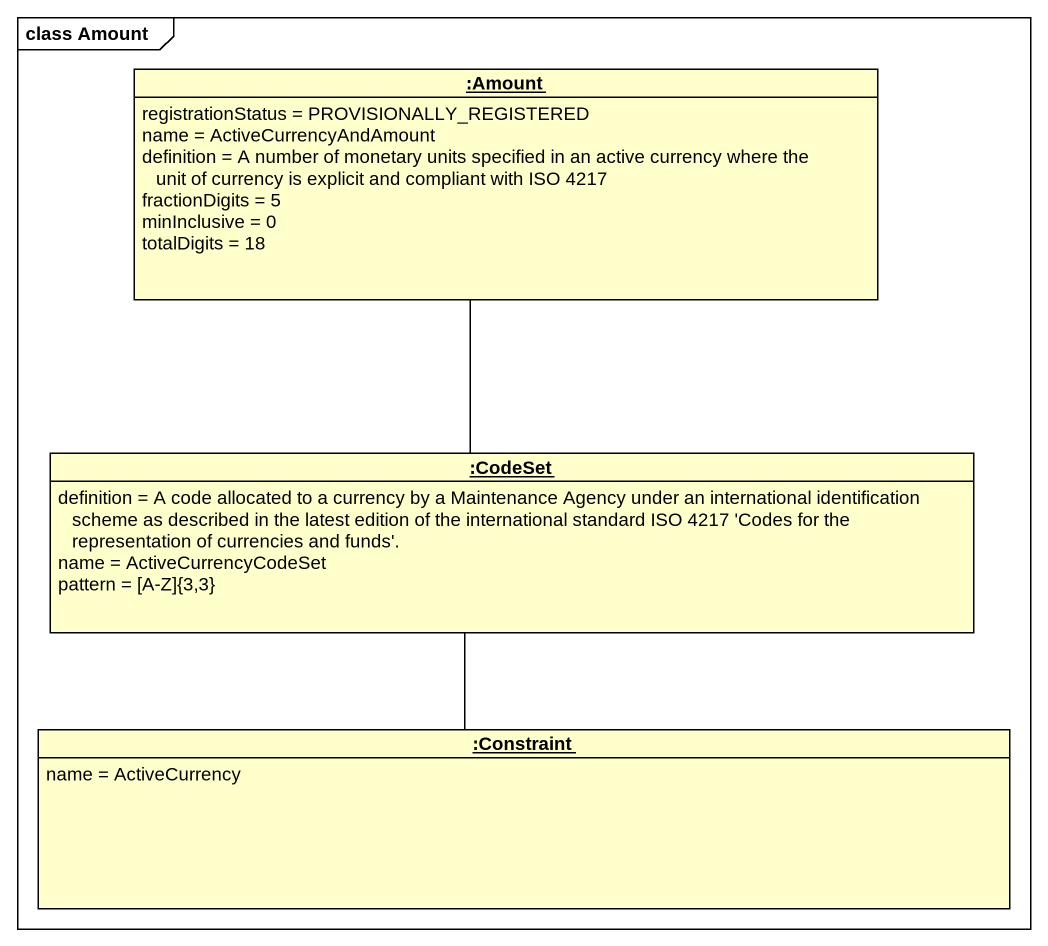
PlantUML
@startuml
mainframe class Amount
hide circle
hide empty members
object ":Amount" as Amount {
  registrationStatus = PROVISIONALLY_REGISTERED
  name = ActiveCurrencyAndAmount
  definition = A number of monetary units specified in an active currency where the unit of currency is explicit and compliant with ISO 4217
  fractionDigits = 5
  minInclusive = 0
  totalDigits = 18
}
object ":CodeSet" as CodeSet {
  definition = A code allocated to a currency by a Maintenance Agency under an international identification scheme as described in the latest edition of the international standard ISO 4217 'Codes for the representation of currencies and funds'.
  name = ActiveCurrencyCodeSet
  pattern = [A-Z]{3,3}
}
object ":Constraint" as Constraint {
  name = ActiveCurrency
}
Amount -- CodeSet
CodeSet -- Constraint
@enduml
